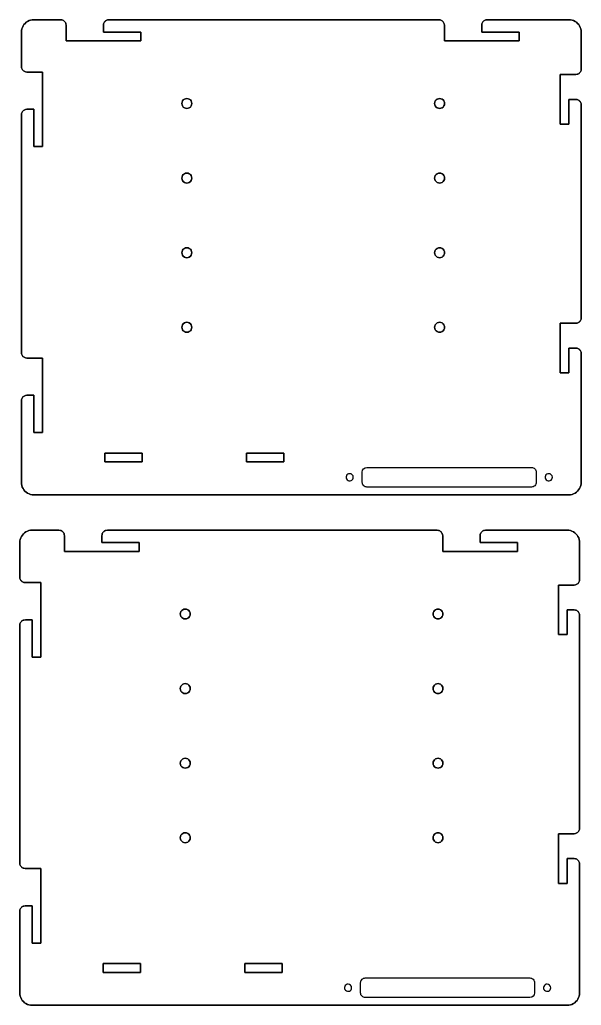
# Model space of a CAD drawing. Extents: x 15 to 490, y 13 to 409.
# Drawn here: x 14.7 to 240.3, y 13 to 409.3 of the extents above; entities that cross this region are included whole.
import ezdxf

# ---------------------------------------------------------------- set-up
doc = ezdxf.new("R2010")
doc.units = 0
doc.layers.add('Layer_1', color=7, linetype='CONTINUOUS')

msp = doc.modelspace()

# ---------------------------------------------------------------- linework, layer by layer
at = {"layer": 'Layer_1', "color": 5}
for points in [[(17.290352, 408.264335), (16.80085, 407.83509)], [(17.831726, 408.626014), (17.290352, 408.264335)], [(18.415627, 408.913932), (17.831726, 408.626014)], [(19.032166, 409.123191), (18.415627, 408.913932)], [(19.670746, 409.25019), (19.032166, 409.123191)], [(20.320412, 409.292776), (19.670746, 409.25019)], [(31.070847, 409.292776), (20.320412, 409.292776)], [(31.653214, 409.216102), (31.070847, 409.292776)], [(31.931931, 409.121497), (31.653214, 409.216102)], [(32.195908, 408.991324), (31.931931, 409.121497)], [(32.440659, 408.827811), (32.195908, 408.991324)], [(32.661942, 408.633765), (32.440659, 408.827811)], [(32.856003, 408.412482), (32.661942, 408.633765)], [(33.019547, 408.167776), (32.856003, 408.412482)], [(48.622452, 408.167776), (48.785934, 408.412482)], [(48.785934, 408.412482), (48.979996, 408.633765)], [(48.979996, 408.633765), (49.201279, 408.827811)], [(49.201279, 408.827811), (49.445969, 408.991324)], [(49.445969, 408.991324), (49.709946, 409.121497)], [(49.709946, 409.121497), (49.988632, 409.216102)], [(49.988632, 409.216102), (50.570969, 409.292776)], [(50.570969, 409.292776), (183.07089, 409.292776)], [(183.65286, 409.216102), (183.07047, 409.292776)], [(183.93155, 409.121497), (183.65286, 409.216102)], [(184.19547, 408.991324), (183.93155, 409.121497)], [(184.44022, 408.827811), (184.19547, 408.991324)], [(184.66147, 408.633765), (184.44022, 408.827811)], [(184.85556, 408.412482), (184.66147, 408.633765)], [(185.01907, 408.167776), (184.85556, 408.412482)], [(200.62192, 408.167776), (200.78543, 408.412482)], [(200.78543, 408.412482), (200.97952, 408.633765)], [(200.97952, 408.633765), (201.20078, 408.827811)], [(201.20078, 408.827811), (201.44547, 408.991324)], [(201.44547, 408.991324), (201.70944, 409.121497)], [(201.70944, 409.121497), (201.98813, 409.216102)], [(201.98813, 409.216102), (202.57047, 409.292776)], [(202.57047, 409.292776), (235.32047, 409.292776)], [(235.32047, 409.292776), (235.9761, 409.249793)], [(235.9761, 409.249793), (236.62045, 409.121605)], [(236.62045, 409.121605), (237.24258, 408.910407)], [(237.24258, 408.910407), (237.83188, 408.619787)], [(237.83188, 408.619787), (238.37814, 408.254751)], [(238.37814, 408.254751), (238.87204, 407.821508)], [(15.339996, 390.505468), (15.342659, 404.315818)], [(15.385323, 404.96546), (15.342659, 404.315818)], [(15.512428, 405.60398), (15.385323, 404.96546)], [(15.721779, 406.220464), (15.512428, 405.60398)], [(16.009766, 406.804343), (15.721779, 406.220464)], [(16.371529, 407.345649), (16.009766, 406.804343)], [(16.80085, 407.83509), (16.371529, 407.345649)], [(33.149734, 407.903814), (33.019547, 408.167776)], [(33.244308, 407.625113), (33.149734, 407.903814)], [(33.320969, 407.042777), (33.244308, 407.625113)], [(33.320969, 400.792778), (33.320969, 407.042777)], [(48.320999, 407.042777), (48.39769, 407.625113)], [(48.320999, 407.042777), (48.320999, 404.292777)], [(48.320999, 404.292777), (63.320908, 404.292777)], [(48.39769, 407.625113), (48.492294, 407.903814)], [(48.492294, 407.903814), (48.622452, 408.167776)], [(63.320908, 404.292777), (63.320908, 400.792778)], [(185.1492, 407.903814), (185.01907, 408.167776)], [(185.2438, 407.625113), (185.1492, 407.903814)], [(185.32047, 407.042777), (185.2438, 407.625113)], [(185.32047, 400.792778), (185.32047, 407.042777)], [(200.32047, 407.042777), (200.39719, 407.625113)], [(200.32047, 407.042777), (200.32047, 404.292777)], [(215.32047, 404.292777), (200.32047, 404.292777)], [(200.39719, 407.625113), (200.49179, 407.903814)], [(200.49179, 407.903814), (200.62192, 408.167776)], [(215.32047, 400.792778), (215.32047, 404.292777)], [(238.87204, 407.821508), (239.30521, 407.32752)], [(239.30521, 407.32752), (239.6702, 406.781196)], [(239.6702, 406.781196), (239.96072, 406.191916)], [(239.96072, 406.191916), (240.17191, 405.569755)], [(240.17191, 405.569755), (240.30002, 404.925344)], [(240.30002, 404.925344), (240.34293, 404.269736)], [(240.34293, 404.269736), (240.3428, 389.505468)], [(63.320908, 400.792778), (33.320969, 400.792778)], [(185.32047, 400.792778), (215.32047, 400.792778)], [(15.416573, 389.923147), (15.339996, 390.505468)], [(15.511147, 389.644461), (15.416573, 389.923147)], [(15.641266, 389.380499), (15.511147, 389.644461)], [(15.804756, 389.135763), (15.641266, 389.380499)], [(15.998787, 388.914513), (15.804756, 389.135763)], [(16.220039, 388.720436), (15.998787, 388.914513)], [(16.46476, 388.556923), (16.220039, 388.720436)], [(16.728676, 388.42675), (16.46476, 388.556923)], [(17.007385, 388.332146), (16.728676, 388.42675)], [(240.04129, 388.38047), (240.17154, 388.644432)], [(240.17154, 388.644432), (240.26614, 388.923119)], [(240.26614, 388.923119), (240.3428, 389.505468)], [(17.589699, 388.25547), (17.007385, 388.332146)], [(23.8367, 388.25547), (17.589699, 388.25547)], [(23.839386, 358.292778), (23.8367, 388.25547)], [(231.82047, 387.25547), (231.82047, 367.292778)], [(238.09247, 387.25547), (231.82047, 387.25547)], [(238.09274, 387.25547), (238.67508, 387.33213)], [(238.67508, 387.33213), (238.95377, 387.426735)], [(238.95377, 387.426735), (239.21774, 387.556923)], [(239.21774, 387.556923), (239.46243, 387.720421)], [(239.46243, 387.720421), (239.68375, 387.914482)], [(239.68375, 387.914482), (239.87778, 388.13575)], [(239.87778, 388.13575), (240.04129, 388.38047)], [(80.088959, 376.605476), (79.88916, 376.123116)], [(80.406769, 377.019676), (80.088959, 376.605476)], [(80.820984, 377.337532), (80.406769, 377.019676)], [(81.303345, 377.537315), (80.820984, 377.337532)], [(81.820984, 377.605476), (81.303345, 377.537315)], [(82.338623, 377.537315), (81.820984, 377.605476)], [(82.820984, 377.337532), (82.338623, 377.537315)], [(83.235199, 377.019676), (82.820984, 377.337532)], [(83.55304, 376.605476), (83.235199, 377.019676)], [(83.752838, 376.123116), (83.55304, 376.605476)], [(181.68893, 376.605476), (181.48911, 376.123116)], [(182.00674, 377.019676), (181.68893, 376.605476)], [(182.42099, 377.337532), (182.00674, 377.019676)], [(182.90335, 377.537315), (182.42099, 377.337532)], [(183.42099, 377.605476), (182.90335, 377.537315)], [(183.93863, 377.537315), (183.42099, 377.605476)], [(184.42099, 377.337532), (183.93863, 377.537315)], [(184.83517, 377.019676), (184.42099, 377.337532)], [(185.15305, 376.605476), (184.83517, 377.019676)], [(185.35281, 376.123116), (185.15305, 376.605476)], [(235.32047, 377.25547), (238.09042, 377.25547)], [(235.32047, 367.292778), (235.32047, 377.25547)], [(238.09042, 377.25547), (238.67276, 377.178795)], [(238.67276, 377.178795), (238.95139, 377.08419)], [(238.95139, 377.08419), (239.21536, 376.954033)], [(239.21536, 376.954033), (239.46005, 376.790504)], [(239.46005, 376.790504), (239.6813, 376.596443)], [(239.6813, 376.596443), (239.87534, 376.37516)], [(15.996559, 372.596382), (15.802498, 372.375114)], [(16.217873, 372.790398), (15.996559, 372.596382)], [(16.462616, 372.95388), (16.217873, 372.790398)], [(16.726601, 373.084023), (16.462616, 372.95388)], [(17.005318, 373.178581), (16.726601, 373.084023)], [(17.587692, 373.255165), (17.005318, 373.178581)], [(17.587692, 373.255165), (20.337776, 373.25486)], [(20.337776, 373.25486), (20.33979, 358.292778)], [(79.88916, 376.123116), (79.820984, 375.605476)], [(79.820984, 375.605476), (79.88916, 375.087837)], [(79.88916, 375.087837), (80.088959, 374.605476)], [(80.088959, 374.605476), (80.406769, 374.191261)], [(80.406769, 374.191261), (80.820984, 373.873421)], [(80.820984, 373.873421), (81.303345, 373.673622)], [(81.303345, 373.673622), (81.820984, 373.605476)], [(81.820984, 373.605476), (82.338623, 373.673622)], [(82.338623, 373.673622), (82.820984, 373.873421)], [(82.820984, 373.873421), (83.235199, 374.191261)], [(83.235199, 374.191261), (83.55304, 374.605476)], [(83.55304, 374.605476), (83.752838, 375.087837)], [(83.820984, 375.605476), (83.752838, 376.123116)], [(83.752838, 375.087837), (83.820984, 375.605476)], [(181.48911, 376.123116), (181.42099, 375.605476)], [(181.42099, 375.605476), (181.48911, 375.087837)], [(181.48911, 375.087837), (181.68893, 374.605476)], [(181.68893, 374.605476), (182.00674, 374.191261)], [(182.00674, 374.191261), (182.42099, 373.873421)], [(182.42099, 373.873421), (182.90335, 373.673622)], [(182.90335, 373.673622), (183.42099, 373.605476)], [(183.42099, 373.605476), (183.93863, 373.673622)], [(183.93863, 373.673622), (184.42099, 373.873421)], [(184.42099, 373.873421), (184.83517, 374.191261)], [(184.83517, 374.191261), (185.15305, 374.605476)], [(185.15305, 374.605476), (185.35281, 375.087837)], [(185.42099, 375.605476), (185.35281, 376.123116)], [(185.35281, 375.087837), (185.42099, 375.605476)], [(239.87534, 376.37516), (240.03885, 376.130455)], [(240.03885, 376.130455), (240.16904, 375.866478)], [(240.16904, 375.866478), (240.26358, 375.587791)], [(240.26358, 375.587791), (240.34018, 375.00547)], [(240.34018, 375.00547), (240.32968, 289.49205)], [(15.324409, 275.50533), (15.337349, 371.005455)], [(15.414101, 371.587807), (15.337349, 371.005455)], [(15.508736, 371.866478), (15.414101, 371.587807)], [(15.638962, 372.130424), (15.508736, 371.866478)], [(15.802498, 372.375114), (15.638962, 372.130424)], [(231.82047, 367.292778), (235.32047, 367.292778)], [(20.33979, 358.292778), (23.83979, 358.292778)], [(79.88916, 346.1231), (79.820984, 345.605461)], [(79.820984, 345.605461), (79.88916, 345.087822)], [(80.088959, 346.605461), (79.88916, 346.1231)], [(79.88916, 345.087822), (80.088959, 344.605461)], [(80.406769, 347.019676), (80.088959, 346.605461)], [(80.820984, 347.337517), (80.406769, 347.019676)], [(81.303345, 347.537315), (80.820984, 347.337517)], [(81.820984, 347.605461), (81.303345, 347.537315)], [(82.338623, 347.537315), (81.820984, 347.605461)], [(82.820984, 347.337517), (82.338623, 347.537315)], [(83.235199, 347.019676), (82.820984, 347.337517)], [(83.55304, 346.605461), (83.235199, 347.019676)], [(83.752838, 346.1231), (83.55304, 346.605461)], [(83.55304, 344.605461), (83.752838, 345.087822)], [(83.820984, 345.605461), (83.752838, 346.1231)], [(83.752838, 345.087822), (83.820984, 345.605461)], [(181.48911, 346.1231), (181.42099, 345.605461)], [(181.42099, 345.605461), (181.48911, 345.087822)], [(181.68893, 346.605461), (181.48911, 346.1231)], [(181.48911, 345.087822), (181.68893, 344.605461)], [(182.00674, 347.019676), (181.68893, 346.605461)], [(182.42099, 347.337517), (182.00674, 347.019676)], [(182.90335, 347.537315), (182.42099, 347.337517)], [(183.42099, 347.605461), (182.90335, 347.537315)], [(183.93863, 347.537315), (183.42099, 347.605461)], [(184.42099, 347.337517), (183.93863, 347.537315)], [(184.83517, 347.019676), (184.42099, 347.337517)], [(185.15305, 346.605461), (184.83517, 347.019676)], [(185.35281, 346.1231), (185.15305, 346.605461)], [(185.15305, 344.605461), (185.35281, 345.087822)], [(185.42099, 345.605461), (185.35281, 346.1231)], [(185.35281, 345.087822), (185.42099, 345.605461)], [(80.088959, 344.605461), (80.406769, 344.191246)], [(80.406769, 344.191246), (80.820984, 343.873436)], [(80.820984, 343.873436), (81.303345, 343.673607)], [(81.303345, 343.673607), (81.820984, 343.605461)], [(81.820984, 343.605461), (82.338623, 343.673607)], [(82.338623, 343.673607), (82.820984, 343.873436)], [(82.820984, 343.873436), (83.235199, 344.191246)], [(83.235199, 344.191246), (83.55304, 344.605461)], [(181.68893, 344.605461), (182.00674, 344.191246)], [(182.00674, 344.191246), (182.42099, 343.873436)], [(182.42099, 343.873436), (182.90335, 343.673607)], [(182.90335, 343.673607), (183.42099, 343.605461)], [(183.42099, 343.605461), (183.93863, 343.673607)], [(183.93863, 343.673607), (184.42099, 343.873436)], [(184.42099, 343.873436), (184.83517, 344.191246)], [(184.83517, 344.191246), (185.15305, 344.605461)], [(80.820984, 317.33755), (80.406769, 317.01968)], [(81.303345, 317.53732), (80.820984, 317.33755)], [(81.820984, 317.60542), (81.303345, 317.53732)], [(82.338623, 317.53732), (81.820984, 317.60542)], [(82.820984, 317.33755), (82.338623, 317.53732)], [(83.235199, 317.01968), (82.820984, 317.33755)], [(182.42099, 317.33755), (182.00674, 317.01968)], [(182.90335, 317.53732), (182.42099, 317.33755)], [(183.42099, 317.60542), (182.90335, 317.53732)], [(183.93863, 317.53732), (183.42099, 317.60542)], [(184.42099, 317.33755), (183.93863, 317.53732)], [(184.83517, 317.01968), (184.42099, 317.33755)], [(79.88916, 316.12309), (79.820984, 315.60542)], [(79.820984, 315.60542), (79.88916, 315.08786)], [(80.088959, 316.60542), (79.88916, 316.12309)], [(79.88916, 315.08786), (80.088959, 314.60542)], [(80.406769, 317.01968), (80.088959, 316.60542)], [(80.088959, 314.60542), (80.406769, 314.19125)], [(80.406769, 314.19125), (80.820984, 313.87342)], [(80.820984, 313.87342), (81.303345, 313.67361)], [(81.303345, 313.67361), (81.820984, 313.60542)], [(81.820984, 313.60542), (82.338623, 313.67361)], [(82.338623, 313.67361), (82.820984, 313.87342)], [(82.820984, 313.87342), (83.235199, 314.19125)], [(83.55304, 316.60542), (83.235199, 317.01968)], [(83.235199, 314.19125), (83.55304, 314.60542)], [(83.752838, 316.12309), (83.55304, 316.60542)], [(83.55304, 314.60542), (83.752838, 315.08786)], [(83.820984, 315.60542), (83.752838, 316.12309)], [(83.752838, 315.08786), (83.820984, 315.60542)], [(181.48911, 316.12309), (181.42099, 315.60542)], [(181.42099, 315.60542), (181.48911, 315.08786)], [(181.68893, 316.60542), (181.48911, 316.12309)], [(181.48911, 315.08786), (181.68893, 314.60542)], [(182.00674, 317.01968), (181.68893, 316.60542)], [(181.68893, 314.60542), (182.00674, 314.19125)], [(182.00674, 314.19125), (182.42099, 313.87342)], [(182.42099, 313.87342), (182.90335, 313.67361)], [(182.90335, 313.67361), (183.42099, 313.60542)], [(183.42099, 313.60542), (183.93863, 313.67361)], [(183.93863, 313.67361), (184.42099, 313.87342)], [(184.42099, 313.87342), (184.83517, 314.19125)], [(185.15305, 316.60542), (184.83517, 317.01968)], [(184.83517, 314.19125), (185.15305, 314.60542)], [(185.35281, 316.12309), (185.15305, 316.60542)], [(185.15305, 314.60542), (185.35281, 315.08786)], [(185.42099, 315.60542), (185.35281, 316.12309)], [(185.35281, 315.08786), (185.42099, 315.60542)], [(240.25339, 288.91316), (240.32968, 289.49205)], [(79.88916, 286.12294), (79.820984, 285.6053)], [(79.820984, 285.6053), (79.88916, 285.08769)], [(80.088959, 286.6053), (79.88916, 286.12294)], [(80.406769, 287.01955), (80.088959, 286.6053)], [(80.820984, 287.33739), (80.406769, 287.01955)], [(81.303345, 287.53719), (80.820984, 287.33739)], [(81.820984, 287.6053), (81.303345, 287.53719)], [(82.338623, 287.53719), (81.820984, 287.6053)], [(82.820984, 287.33739), (82.338623, 287.53719)], [(83.235199, 287.01955), (82.820984, 287.33739)], [(83.55304, 286.6053), (83.235199, 287.01955)], [(83.752838, 286.12294), (83.55304, 286.6053)], [(83.820984, 285.6053), (83.752838, 286.12294)], [(83.752838, 285.08769), (83.820984, 285.6053)], [(181.48911, 286.12294), (181.42099, 285.6053)], [(181.42099, 285.6053), (181.48911, 285.08769)], [(181.68893, 286.6053), (181.48911, 286.12294)], [(182.00674, 287.01955), (181.68893, 286.6053)], [(182.42099, 287.33739), (182.00674, 287.01955)], [(182.90335, 287.53719), (182.42099, 287.33739)], [(183.42099, 287.6053), (182.90335, 287.53719)], [(183.93863, 287.53719), (183.42099, 287.6053)], [(184.42099, 287.33739), (183.93863, 287.53719)], [(184.83517, 287.01955), (184.42099, 287.33739)], [(185.15305, 286.6053), (184.83517, 287.01955)], [(185.35281, 286.12294), (185.15305, 286.6053)], [(185.42099, 285.6053), (185.35281, 286.12294)], [(185.35281, 285.08769), (185.42099, 285.6053)], [(231.82074, 267.25533), (231.82074, 287.25533)], [(231.82074, 287.25533), (238.09274, 287.25533)], [(238.09274, 287.25533), (238.67166, 287.33156)], [(238.67166, 287.33156), (238.9487, 287.42558)], [(238.9487, 287.42558), (239.21115, 287.55501)], [(239.21115, 287.55501), (239.45444, 287.71754)], [(239.45444, 287.71754), (239.67441, 287.91045)], [(239.67441, 287.91045), (239.86734, 288.13042)], [(239.86734, 288.13042), (240.02988, 288.3737)], [(240.02988, 288.3737), (240.15933, 288.63609)], [(240.15933, 288.63609), (240.25339, 288.91316)], [(79.88916, 285.08769), (80.088959, 284.6053)], [(80.088959, 284.6053), (80.406769, 284.19112)], [(80.406769, 284.19112), (80.820984, 283.87328)], [(80.820984, 283.87328), (81.303345, 283.67348)], [(81.303345, 283.67348), (81.820984, 283.6053)], [(81.820984, 283.6053), (82.338623, 283.67348)], [(82.338623, 283.67348), (82.820984, 283.87328)], [(82.820984, 283.87328), (83.235199, 284.19112)], [(83.235199, 284.19112), (83.55304, 284.6053)], [(83.55304, 284.6053), (83.752838, 285.08769)], [(181.48911, 285.08769), (181.68893, 284.6053)], [(181.68893, 284.6053), (182.00674, 284.19112)], [(182.00674, 284.19112), (182.42099, 283.87328)], [(182.42099, 283.87328), (182.90335, 283.67348)], [(182.90335, 283.67348), (183.42099, 283.6053)], [(183.42099, 283.6053), (183.93863, 283.67348)], [(183.93863, 283.67348), (184.42099, 283.87328)], [(184.42099, 283.87328), (184.83517, 284.19112)], [(184.83517, 284.19112), (185.15305, 284.6053)], [(185.15305, 284.6053), (185.35281, 285.08769)], [(15.400978, 274.92299), (15.324409, 275.50533)], [(15.495552, 274.6443), (15.400978, 274.92299)], [(15.62571, 274.38033), (15.495552, 274.6443)], [(15.789192, 274.13564), (15.62571, 274.38033)], [(15.983215, 273.91435), (15.789192, 274.13564)], [(16.204475, 273.72029), (15.983215, 273.91435)], [(16.449165, 273.55678), (16.204475, 273.72029)], [(16.713112, 273.42659), (16.449165, 273.55678)], [(235.32047, 277.25533), (238.07773, 277.25533)], [(235.32047, 267.25533), (235.32047, 277.25533)], [(238.07773, 277.25533), (238.66, 277.17867)], [(238.66, 277.17867), (238.93869, 277.08403)], [(238.93869, 277.08403), (239.20267, 276.95387)], [(239.20267, 276.95387), (239.44736, 276.79036)], [(239.44736, 276.79036), (239.66861, 276.5963)], [(239.66861, 276.5963), (239.86264, 276.37502)], [(239.86264, 276.37502), (240.02609, 276.13029)], [(240.02609, 276.13029), (240.15634, 275.86635)], [(240.15634, 275.86635), (240.25089, 275.58766)], [(240.25089, 275.58766), (240.32748, 275.00533)], [(240.327, 275.00533), (240.3226, 223.25533)], [(16.991768, 273.33199), (16.713112, 273.42659)], [(17.574142, 273.25533), (16.991768, 273.33199)], [(23.824142, 273.25533), (17.574142, 273.25533)], [(23.824142, 243.25533), (23.824142, 273.25533)], [(231.82047, 267.25533), (235.32047, 267.25533)], [(16.202248, 257.79036), (15.980972, 257.59633)], [(16.446999, 257.95387), (16.202248, 257.79036)], [(16.710976, 258.08406), (16.446999, 257.95387)], [(16.989693, 258.17867), (16.710976, 258.08406)], [(17.57209, 258.25533), (16.989693, 258.17867)], [(20.322182, 258.25533), (20.324226, 243.25533), (20.322182, 258.25533), (17.57209, 258.25533)], [(15.32151, 223.25533), (15.321716, 256.00533)], [(15.398506, 256.58769), (15.321762, 256.00533)], [(15.493141, 256.86638), (15.398506, 256.58769)], [(15.623329, 257.13033), (15.493141, 256.86638)], [(15.786865, 257.37505), (15.623329, 257.13033)], [(15.980972, 257.59633), (15.786865, 257.37505)], [(20.324226, 243.25533), (23.824226, 243.25533)], [(48.820969, 235.00578), (48.820969, 231.50578)], [(63.820908, 235.00578), (48.820969, 235.00578)], [(63.820908, 235.00578), (63.820908, 231.50578)], [(105.82043, 235.00578), (120.82043, 235.00578), (105.82043, 235.00578), (105.82043, 231.50578)], [(120.82043, 235.00578), (120.82043, 231.50578)], [(63.820908, 231.50578), (48.820969, 231.50578)], [(120.82043, 231.50578), (105.82043, 231.50578)], [(147.27245, 226.748367)], [(154.21311, 229.2545)], [(227.27243, 226.748367)], [(15.32148, 223.25581), (15.364243, 222.60316)], [(15.364243, 222.60316), (15.491798, 221.96172)], [(15.491798, 221.96172), (15.702042, 221.34239)], [(239.94144, 221.34233), (240.15176, 221.96169)], [(240.15176, 221.96169), (240.27945, 222.60313)], [(240.27945, 222.60313), (240.3223, 223.25581)], [(15.702042, 221.34239), (15.99128, 220.75581)], [(15.99128, 220.75581), (16.354622, 220.21202)], [(16.354622, 220.21202), (16.785866, 219.72029)], [(16.785866, 219.72029), (17.277573, 219.28905)], [(17.277573, 219.28905), (17.821388, 218.92567)], [(17.821388, 218.92567), (18.407936, 218.6364)], [(18.407936, 218.6364), (19.02729, 218.42616)], [(19.02729, 218.42616), (19.6688, 218.29857)], [(19.6688, 218.29857), (20.321449, 218.25581)], [(235.32211, 218.25508), (20.321419, 218.25508)], [(235.32162, 218.25581), (235.97427, 218.29857)], [(235.97427, 218.29857), (236.61581, 218.42616)], [(236.61581, 218.42616), (237.23514, 218.6364)], [(237.23514, 218.6364), (237.82175, 218.92564)], [(237.82175, 218.92564), (238.36563, 219.28902)], [(238.36563, 219.28902), (238.85739, 219.72023)], [(238.85739, 219.72023), (239.28867, 220.21196)], [(239.28867, 220.21196), (239.65207, 220.75575)], [(239.65207, 220.75575), (239.94144, 221.34233)], [(16.146357, 202.55368), (15.717036, 202.06424)], [(16.635859, 202.98293), (16.146357, 202.55368)], [(17.17724, 203.3446), (16.635859, 202.98293)], [(17.761133, 203.63252), (17.17724, 203.3446)], [(18.37768, 203.84178), (17.761133, 203.63252)], [(19.01626, 203.96878), (18.37768, 203.84178)], [(19.665918, 204.01137), (19.01626, 203.96878)], [(30.416346, 204.01137), (19.665918, 204.01137)], [(30.998713, 203.93469), (30.416346, 204.01137)], [(31.27743, 203.84009), (30.998713, 203.93469)], [(31.541407, 203.70992), (31.27743, 203.84009)], [(31.786158, 203.5464), (31.541407, 203.70992)], [(32.007442, 203.35236), (31.786158, 203.5464)], [(32.201504, 203.13107), (32.007442, 203.35236)], [(32.365047, 202.88637), (32.201504, 203.13107)], [(32.495235, 202.62241), (32.365047, 202.88637)], [(32.589809, 202.3437), (32.495235, 202.62241)], [(32.66647, 201.76137), (32.589809, 202.3437)], [(47.6665, 201.76137), (47.743191, 202.3437)], [(47.743191, 202.3437), (47.837795, 202.62241)], [(47.837795, 202.62241), (47.967953, 202.88637)], [(47.967953, 202.88637), (48.131435, 203.13107)], [(48.131435, 203.13107), (48.325497, 203.35236)], [(48.325497, 203.35236), (48.54678, 203.5464)], [(48.54678, 203.5464), (48.79147, 203.70992)], [(48.79147, 203.70992), (49.055447, 203.84009)], [(49.055447, 203.84009), (49.334133, 203.93469)], [(49.334133, 203.93469), (49.91647, 204.01137)], [(49.91647, 204.01137), (182.41641, 204.01137)], [(182.99838, 203.93469), (182.41599, 204.01137)], [(183.27707, 203.84009), (182.99838, 203.93469)], [(183.54099, 203.70992), (183.27707, 203.84009)], [(183.78574, 203.5464), (183.54099, 203.70992)], [(184.00699, 203.35236), (183.78574, 203.5464)], [(184.20108, 203.13107), (184.00699, 203.35236)], [(184.36459, 202.88637), (184.20108, 203.13107)], [(184.49472, 202.62241), (184.36459, 202.88637)], [(184.58932, 202.3437), (184.49472, 202.62241)], [(184.66599, 201.76137), (184.58932, 202.3437)], [(199.66599, 201.76137), (199.74271, 202.3437)], [(199.74271, 202.3437), (199.83731, 202.62241)], [(199.83731, 202.62241), (199.96744, 202.88637)], [(199.96744, 202.88637), (200.13095, 203.13107)], [(200.13095, 203.13107), (200.32504, 203.35236)], [(200.32504, 203.35236), (200.5463, 203.5464)], [(200.5463, 203.5464), (200.79099, 203.70992)], [(200.79099, 203.70992), (201.05496, 203.84009)], [(201.05496, 203.84009), (201.33365, 203.93469)], [(201.33365, 203.93469), (201.91599, 204.01137)], [(201.91599, 204.01137), (234.66599, 204.01137)], [(234.66599, 204.01137), (235.32162, 203.96838)], [(235.32162, 203.96838), (235.96597, 203.84019)], [(235.96597, 203.84019), (236.5881, 203.629)], [(236.5881, 203.629), (237.1774, 203.33838)], [(237.1774, 203.33838), (237.72366, 202.97334)], [(237.72366, 202.97334), (238.21756, 202.5401)], [(238.21756, 202.5401), (238.65073, 202.04611)], [(14.685512, 185.22404), (14.688167, 199.03441)], [(14.73083, 199.68405), (14.688167, 199.03441)], [(14.857936, 200.32257), (14.73083, 199.68405)], [(15.067286, 200.93906), (14.857936, 200.32257)], [(15.355281, 201.52293), (15.067286, 200.93906)], [(15.717036, 202.06424), (15.355281, 201.52293)], [(32.66647, 195.51137), (32.66647, 201.76137)], [(47.6665, 201.76137), (47.6665, 199.01137)], [(47.6665, 199.01137), (62.666409, 199.01137)], [(62.666409, 199.01137), (62.666409, 195.51137)], [(184.66599, 195.51137), (184.66599, 201.76137)], [(199.66599, 201.76137), (199.66599, 199.01137)], [(214.66599, 199.01137), (199.66599, 199.01137)], [(214.66599, 195.51137), (214.66599, 199.01137)], [(238.65073, 202.04611), (239.01572, 201.49979)], [(239.01572, 201.49979), (239.30624, 200.91051)], [(239.30624, 200.91051), (239.51743, 200.28835)], [(239.51743, 200.28835), (239.64554, 199.64394)], [(239.64554, 199.64394), (239.68845, 198.98833)], [(239.68845, 198.98833), (239.68832, 184.22404)], [(62.666409, 195.51137), (32.66647, 195.51137)], [(184.66599, 195.51137), (214.66599, 195.51137)], [(14.76208, 184.64172), (14.685512, 185.22404)], [(14.856654, 184.36304), (14.76208, 184.64172)], [(14.986781, 184.09908), (14.856654, 184.36304)], [(15.150264, 183.85434), (14.986781, 184.09908)], [(15.344295, 183.63309), (15.150264, 183.85434)], [(15.565547, 183.43901), (15.344295, 183.63309)], [(15.810267, 183.2755), (15.565547, 183.43901)], [(16.074183, 183.14532), (15.810267, 183.2755)], [(16.3529, 183.05072), (16.074183, 183.14532)], [(16.935205, 182.97404), (16.3529, 183.05072)], [(23.182205, 182.97404), (16.935205, 182.97404)], [(23.184891, 153.01135), (23.182205, 182.97404)], [(238.56326, 182.2755), (238.80795, 182.439)], [(238.80795, 182.439), (239.02927, 182.63306)], [(239.02927, 182.63306), (239.2233, 182.85432)], [(239.2233, 182.85432), (239.38681, 183.09904)], [(239.38681, 183.09904), (239.51706, 183.36301)], [(239.51706, 183.36301), (239.61166, 183.64169)], [(239.61166, 183.64169), (239.68832, 184.22404)], [(231.16599, 181.97404), (231.16599, 162.01135)], [(237.43799, 181.97404), (231.16599, 181.97404)], [(237.43826, 181.97404), (238.0206, 182.0507)], [(238.0206, 182.0507), (238.29929, 182.14531)], [(238.29929, 182.14531), (238.56326, 182.2755)], [(79.234673, 170.84169), (79.166496, 170.32405)], [(79.434471, 171.32405), (79.234673, 170.84169)], [(79.752281, 171.73825), (79.434471, 171.32405)], [(80.166496, 172.05611), (79.752281, 171.73825)], [(80.648857, 172.25589), (80.166496, 172.05611)], [(81.166496, 172.32405), (80.648857, 172.25589)], [(81.684135, 172.25589), (81.166496, 172.32405)], [(82.166496, 172.05611), (81.684135, 172.25589)], [(82.580711, 171.73825), (82.166496, 172.05611)], [(82.898552, 171.32405), (82.580711, 171.73825)], [(83.098351, 170.84169), (82.898552, 171.32405)], [(83.166496, 170.32405), (83.098351, 170.84169)], [(180.83463, 170.84169), (180.76651, 170.32405)], [(181.03445, 171.32405), (180.83463, 170.84169)], [(181.35226, 171.73825), (181.03445, 171.32405)], [(181.76651, 172.05611), (181.35226, 171.73825)], [(182.24887, 172.25589), (181.76651, 172.05611)], [(182.76651, 172.32405), (182.24887, 172.25589)], [(183.28415, 172.25589), (182.76651, 172.32405)], [(183.76651, 172.05611), (183.28415, 172.25589)], [(184.18069, 171.73825), (183.76651, 172.05611)], [(184.49857, 171.32405), (184.18069, 171.73825)], [(184.69833, 170.84169), (184.49857, 171.32405)], [(184.76651, 170.32405), (184.69833, 170.84169)], [(234.66599, 171.97404), (237.43594, 171.97404)], [(234.66599, 162.01135), (234.66599, 171.97404)], [(237.43594, 171.97404), (238.01828, 171.89737)], [(238.01828, 171.89737), (238.29691, 171.80276)], [(238.29691, 171.80276), (238.56088, 171.67261)], [(238.56088, 171.67261), (238.80557, 171.50908)], [(238.80557, 171.50908), (239.02682, 171.31502)], [(239.02682, 171.31502), (239.22086, 171.09373)], [(239.22086, 171.09373), (239.38437, 170.84903)], [(239.38437, 170.84903), (239.51456, 170.58505)], [(239.51456, 170.58505), (239.6091, 170.30637)], [(14.854243, 166.58505), (14.759608, 166.30638)], [(14.984462, 166.849), (14.854243, 166.58505)], [(15.148005, 167.09369), (14.984462, 166.849)], [(15.342067, 167.31496), (15.148005, 167.09369)], [(15.56338, 167.50897), (15.342067, 167.31496)], [(15.808131, 167.67245), (15.56338, 167.50897)], [(16.072107, 167.8026), (15.808131, 167.67245)], [(16.350824, 167.89716), (16.072107, 167.8026)], [(16.933191, 167.97374), (16.350824, 167.89716)], [(16.933191, 167.97374), (19.683283, 167.97343)], [(19.683283, 167.97343), (19.685297, 153.01135)], [(79.166496, 170.32405), (79.234673, 169.80641)], [(79.234673, 169.80641), (79.434471, 169.32405)], [(79.434471, 169.32405), (79.752281, 168.90984)], [(79.752281, 168.90984), (80.166496, 168.592)], [(80.166496, 168.592), (80.648857, 168.3922)], [(80.648857, 168.3922), (81.166496, 168.32405)], [(81.166496, 168.32405), (81.684135, 168.3922)], [(81.684135, 168.3922), (82.166496, 168.592)], [(82.166496, 168.592), (82.580711, 168.90984)], [(82.580711, 168.90984), (82.898552, 169.32405)], [(82.898552, 169.32405), (83.098351, 169.80641)], [(83.098351, 169.80641), (83.166496, 170.32405)], [(180.76651, 170.32405), (180.83463, 169.80641)], [(180.83463, 169.80641), (181.03445, 169.32405)], [(181.03445, 169.32405), (181.35226, 168.90984)], [(181.35226, 168.90984), (181.76651, 168.592)], [(181.76651, 168.592), (182.24887, 168.3922)], [(182.24887, 168.3922), (182.76651, 168.32405)], [(182.76651, 168.32405), (183.28415, 168.3922)], [(183.28415, 168.3922), (183.76651, 168.592)], [(183.76651, 168.592), (184.18069, 168.90984)], [(184.18069, 168.90984), (184.49857, 169.32405)], [(184.49857, 169.32405), (184.69833, 169.80641)], [(184.69833, 169.80641), (184.76651, 170.32405)], [(239.6091, 170.30637), (239.6857, 169.72404)], [(239.6857, 169.72404), (239.6752, 84.21072)], [(14.669917, 70.224), (14.682857, 165.72403)], [(14.759608, 166.30638), (14.682857, 165.72403)], [(231.16599, 162.01135), (234.66599, 162.01135)], [(19.685297, 153.01135), (23.185297, 153.01135)], [(79.234673, 140.84167), (79.166496, 140.32404)], [(79.166496, 140.32404), (79.234673, 139.8064)], [(79.434471, 141.32404), (79.234673, 140.84167)], [(79.234673, 139.8064), (79.434471, 139.32404)], [(79.752281, 141.73825), (79.434471, 141.32404)], [(79.434471, 139.32404), (79.752281, 138.90982)], [(80.166496, 142.05609), (79.752281, 141.73825)], [(79.752281, 138.90982), (80.166496, 138.59201)], [(80.648857, 142.25589), (80.166496, 142.05609)], [(81.166496, 142.32404), (80.648857, 142.25589)], [(81.684135, 142.25589), (81.166496, 142.32404)], [(82.166496, 142.05609), (81.684135, 142.25589)], [(82.580711, 141.73825), (82.166496, 142.05609)], [(82.166496, 138.59201), (82.580711, 138.90982)], [(82.898552, 141.32404), (82.580711, 141.73825)], [(82.580711, 138.90982), (82.898552, 139.32404)], [(83.098351, 140.84167), (82.898552, 141.32404)], [(82.898552, 139.32404), (83.098351, 139.8064)], [(83.166496, 140.32404), (83.098351, 140.84167)], [(83.098351, 139.8064), (83.166496, 140.32404)], [(180.83463, 140.84167), (180.76651, 140.32404)], [(180.76651, 140.32404), (180.83463, 139.8064)], [(181.03445, 141.32404), (180.83463, 140.84167)], [(180.83463, 139.8064), (181.03445, 139.32404)], [(181.35226, 141.73825), (181.03445, 141.32404)], [(181.03445, 139.32404), (181.35226, 138.90982)], [(181.76651, 142.05609), (181.35226, 141.73825)], [(181.35226, 138.90982), (181.76651, 138.59201)], [(182.24887, 142.25589), (181.76651, 142.05609)], [(182.76651, 142.32404), (182.24887, 142.25589)], [(183.28415, 142.25589), (182.76651, 142.32404)], [(183.76651, 142.05609), (183.28415, 142.25589)], [(184.18069, 141.73825), (183.76651, 142.05609)], [(183.76651, 138.59201), (184.18069, 138.90982)], [(184.49857, 141.32404), (184.18069, 141.73825)], [(184.18069, 138.90982), (184.49857, 139.32404)], [(184.69833, 140.84167), (184.49857, 141.32404)], [(184.49857, 139.32404), (184.69833, 139.8064)], [(184.76651, 140.32404), (184.69833, 140.84167)], [(184.69833, 139.8064), (184.76651, 140.32404)], [(80.166496, 138.59201), (80.648857, 138.39218)], [(80.648857, 138.39218), (81.166496, 138.32404)], [(81.166496, 138.32404), (81.684135, 138.39218)], [(81.684135, 138.39218), (82.166496, 138.59201)], [(181.76651, 138.59201), (182.24887, 138.39218)], [(182.24887, 138.39218), (182.76651, 138.32404)], [(182.76651, 138.32404), (183.28415, 138.39218)], [(183.28415, 138.39218), (183.76651, 138.59201)], [(79.434471, 111.32404), (79.234673, 110.84167)], [(79.752281, 111.73828), (79.434471, 111.32404)], [(80.166496, 112.05612), (79.752281, 111.73828)], [(80.648857, 112.25592), (80.166496, 112.05612)], [(81.166496, 112.32404), (80.648857, 112.25592)], [(81.684135, 112.25592), (81.166496, 112.32404)], [(82.166496, 112.05612), (81.684135, 112.25592)], [(82.580711, 111.73828), (82.166496, 112.05612)], [(82.898552, 111.32404), (82.580711, 111.73828)], [(83.098351, 110.84167), (82.898552, 111.32404)], [(181.03445, 111.32404), (180.83463, 110.84167)], [(181.35226, 111.73828), (181.03445, 111.32404)], [(181.76651, 112.05612), (181.35226, 111.73828)], [(182.24887, 112.25592), (181.76651, 112.05612)], [(182.76651, 112.32404), (182.24887, 112.25592)], [(183.28415, 112.25592), (182.76651, 112.32404)], [(183.76651, 112.05612), (183.28415, 112.25592)], [(184.18069, 111.73828), (183.76651, 112.05612)], [(184.49857, 111.32404), (184.18069, 111.73828)], [(184.69833, 110.84167), (184.49857, 111.32404)], [(79.234673, 110.84167), (79.166496, 110.32404)], [(79.166496, 110.32404), (79.234673, 109.80643)], [(79.234673, 109.80643), (79.434471, 109.32404)], [(79.434471, 109.32404), (79.752281, 108.90985)], [(79.752281, 108.90985), (80.166496, 108.59201)], [(80.166496, 108.59201), (80.648857, 108.39221)], [(80.648857, 108.39221), (81.166496, 108.32404)], [(81.166496, 108.32404), (81.684135, 108.39221)], [(81.684135, 108.39221), (82.166496, 108.59201)], [(82.166496, 108.59201), (82.580711, 108.90985)], [(82.580711, 108.90985), (82.898552, 109.32404)], [(82.898552, 109.32404), (83.098351, 109.80643)], [(83.166496, 110.32404), (83.098351, 110.84167)], [(83.098351, 109.80643), (83.166496, 110.32404)], [(180.83463, 110.84167), (180.76651, 110.32404)], [(180.76651, 110.32404), (180.83463, 109.80643)], [(180.83463, 109.80643), (181.03445, 109.32404)], [(181.03445, 109.32404), (181.35226, 108.90985)], [(181.35226, 108.90985), (181.76651, 108.59201)], [(181.76651, 108.59201), (182.24887, 108.39221)], [(182.24887, 108.39221), (182.76651, 108.32404)], [(182.76651, 108.32404), (183.28415, 108.39221)], [(183.28415, 108.39221), (183.76651, 108.59201)], [(183.76651, 108.59201), (184.18069, 108.90985)], [(184.18069, 108.90985), (184.49857, 109.32404)], [(184.49857, 109.32404), (184.69833, 109.80643)], [(184.76651, 110.32404), (184.69833, 110.84167)], [(184.69833, 109.80643), (184.76651, 110.32404)], [(239.3754, 83.09238), (239.50485, 83.35477)], [(239.50485, 83.35477), (239.59891, 83.63184)], [(239.59891, 83.63184), (239.6752, 84.21072)], [(79.234673, 80.84161), (79.166496, 80.32397)], [(79.166496, 80.32397), (79.234673, 79.80637)], [(79.434471, 81.32397), (79.234673, 80.84161)], [(79.234673, 79.80637), (79.434471, 79.32397)], [(79.752281, 81.73822), (79.434471, 81.32397)], [(79.434471, 79.32397), (79.752281, 78.90979)], [(80.166496, 82.05606), (79.752281, 81.73822)], [(80.648857, 82.25586), (80.166496, 82.05606)], [(81.166496, 82.32397), (80.648857, 82.25586)], [(81.684135, 82.25586), (81.166496, 82.32397)], [(82.166496, 82.05606), (81.684135, 82.25586)], [(82.580711, 81.73822), (82.166496, 82.05606)], [(82.898552, 81.32397), (82.580711, 81.73822)], [(82.580711, 78.90979), (82.898552, 79.32397)], [(83.098351, 80.84161), (82.898552, 81.32397)], [(82.898552, 79.32397), (83.098351, 79.80637)], [(83.166496, 80.32397), (83.098351, 80.84161)], [(83.098351, 79.80637), (83.166496, 80.32397)], [(180.83463, 80.84161), (180.76651, 80.32397)], [(180.76651, 80.32397), (180.83463, 79.80637)], [(181.03445, 81.32397), (180.83463, 80.84161)], [(180.83463, 79.80637), (181.03445, 79.32397)], [(181.35226, 81.73822), (181.03445, 81.32397)], [(181.03445, 79.32397), (181.35226, 78.90979)], [(181.76651, 82.05606), (181.35226, 81.73822)], [(182.24887, 82.25586), (181.76651, 82.05606)], [(182.76651, 82.32397), (182.24887, 82.25586)], [(183.28415, 82.25586), (182.76651, 82.32397)], [(183.76651, 82.05606), (183.28415, 82.25586)], [(184.18069, 81.73822), (183.76651, 82.05606)], [(184.49857, 81.32397), (184.18069, 81.73822)], [(184.18069, 78.90979), (184.49857, 79.32397)], [(184.69833, 80.84161), (184.49857, 81.32397)], [(184.49857, 79.32397), (184.69833, 79.80637)], [(184.76651, 80.32397), (184.69833, 80.84161)], [(184.69833, 79.80637), (184.76651, 80.32397)], [(231.16626, 61.974), (231.16626, 81.974)], [(231.16626, 81.974), (237.43826, 81.974)], [(237.43826, 81.974), (238.01718, 82.05023)], [(238.01718, 82.05023), (238.29422, 82.14426)], [(238.29422, 82.14426), (238.55667, 82.27368)], [(238.55667, 82.27368), (238.79996, 82.43622)], [(238.79996, 82.43622), (239.01993, 82.62912)], [(239.01993, 82.62912), (239.21286, 82.84909)], [(239.21286, 82.84909), (239.3754, 83.09238)], [(79.752281, 78.90979), (80.166496, 78.59195)], [(80.166496, 78.59195), (80.648857, 78.39215)], [(80.648857, 78.39215), (81.166496, 78.32397)], [(81.166496, 78.32397), (81.684135, 78.39215)], [(81.684135, 78.39215), (82.166496, 78.59195)], [(82.166496, 78.59195), (82.580711, 78.90979)], [(181.35226, 78.90979), (181.76651, 78.59195)], [(181.76651, 78.59195), (182.24887, 78.39215)], [(182.24887, 78.39215), (182.76651, 78.32397)], [(182.76651, 78.32397), (183.28415, 78.39215)], [(183.28415, 78.39215), (183.76651, 78.59195)], [(183.76651, 78.59195), (184.18069, 78.90979)], [(234.66599, 71.974), (237.42325, 71.974)], [(234.66599, 61.974), (234.66599, 71.974)], [(237.42325, 71.974), (238.00552, 71.89734)], [(238.00552, 71.89734), (238.28421, 71.8027)], [(238.28421, 71.8027), (238.54819, 71.67255)], [(238.54819, 71.67255), (238.79288, 71.50903)], [(238.79288, 71.50903), (239.01413, 71.31497)], [(14.746486, 69.64166), (14.669917, 70.224)], [(14.84106, 69.36298), (14.746486, 69.64166)], [(14.971217, 69.099), (14.84106, 69.36298)], [(15.1347, 68.85431), (14.971217, 69.099)], [(15.328731, 68.63303), (15.1347, 68.85431)], [(15.549983, 68.43896), (15.328731, 68.63303)], [(15.794673, 68.27545), (15.549983, 68.43896)], [(16.058619, 68.14526), (15.794673, 68.27545)], [(16.337275, 68.05066), (16.058619, 68.14526)], [(16.919641, 67.974), (16.337275, 68.05066)], [(23.169641, 67.974), (16.919641, 67.974)], [(23.169641, 37.974), (23.169641, 67.974)], [(239.01413, 71.31497), (239.20816, 71.09369)], [(239.20816, 71.09369), (239.37161, 70.84897)], [(239.37161, 70.84897), (239.50186, 70.58502)], [(239.50186, 70.58502), (239.59641, 70.30634)], [(239.59641, 70.30634), (239.673, 69.724)], [(239.67252, 69.724), (239.66812, 17.974)], [(231.16599, 61.974), (234.66599, 61.974)], [(14.838649, 51.58505), (14.744014, 51.30637)], [(14.968837, 51.849), (14.838649, 51.58505)], [(15.13238, 52.09372), (14.968837, 51.849)], [(15.326472, 52.315), (15.13238, 52.09372)], [(15.547755, 52.50903), (15.326472, 52.315)], [(15.792506, 52.67255), (15.547755, 52.50903)], [(16.056482, 52.80273), (15.792506, 52.67255)], [(16.335199, 52.89734), (16.056482, 52.80273)], [(16.917597, 52.974), (16.335199, 52.89734)], [(19.667688, 52.974), (19.669733, 37.974), (19.667688, 52.974), (16.917597, 52.974)], [(14.667018, 17.974), (14.667232, 50.724)], [(14.744014, 51.30637), (14.667262, 50.724)], [(19.669733, 37.974), (23.169733, 37.974)], [(48.16647, 29.72446), (48.16647, 26.22446)], [(63.166409, 29.72446), (48.16647, 29.72446)], [(63.166409, 29.72446), (63.166409, 26.22446)], [(105.16595, 29.72446), (120.16595, 29.72446), (105.16595, 29.72446), (105.16595, 26.22446)], [(120.16595, 29.72446), (120.16595, 26.22446)], [(63.166409, 26.22446), (48.16647, 26.22446)], [(120.16595, 26.22446), (105.16595, 26.22446)], [(153.55862, 23.97318)], [(146.61795, 21.467037)], [(226.61795, 21.467037)], [(14.666987, 17.97449), (14.709743, 17.32184)], [(14.709743, 17.32184), (14.837306, 16.68039)], [(14.837306, 16.68039), (15.047542, 16.06107)], [(15.047542, 16.06107), (15.336787, 15.47449)], [(238.99759, 15.47443), (239.28696, 16.061)], [(239.28696, 16.061), (239.49728, 16.68036)], [(239.49728, 16.68036), (239.62497, 17.32181)], [(239.62497, 17.32181), (239.66782, 17.97449)], [(15.336787, 15.47449), (15.70013, 14.93069)], [(15.70013, 14.93069), (16.131372, 14.43896)], [(16.131372, 14.43896), (16.623072, 14.00772)], [(16.623072, 14.00772), (17.166895, 13.64435)], [(17.166895, 13.64435), (17.753443, 13.35507)], [(17.753443, 13.35507), (18.372797, 13.14484)], [(18.372797, 13.14484), (19.014307, 13.01724)], [(19.014307, 13.01724), (19.666956, 12.97449)], [(234.66763, 12.97375), (19.666925, 12.97375)], [(234.66714, 12.97449), (235.31979, 13.01724)], [(235.31979, 13.01724), (235.96133, 13.14484)], [(235.96133, 13.14484), (236.58066, 13.35507)], [(236.58066, 13.35507), (237.16727, 13.64432)], [(237.16727, 13.64432), (237.71115, 14.00769)], [(237.71115, 14.00769), (238.20291, 14.4389)], [(238.20291, 14.4389), (238.63419, 14.93063)], [(238.63419, 14.93063), (238.99759, 15.47443)]]:
    msp.add_lwpolyline(points, close=True, dxfattribs=at)
for points in [[(152.32335, 223.24618), (152.32335, 227.36474)], [(154.21311, 229.2545), (220.33185, 229.2545)], [(222.22162, 227.36474), (222.22162, 223.24618)], [(220.33185, 221.35641), (154.21311, 221.35641)], [(153.55862, 23.97318), (219.67736, 23.97318)], [(151.66885, 17.96485), (151.66885, 22.08341)], [(221.56712, 22.08341), (221.56712, 17.96485)], [(219.67736, 16.07509), (153.55862, 16.07509)]]:
    msp.add_lwpolyline(points, dxfattribs=at)
for points in [[(147.27245, 226.748367), (146.688691, 226.748367), (146.162412, 226.396719), (145.939018, 225.857396)], [(148.293015, 226.325635), (148.022344, 226.596306), (147.655236, 226.748367), (147.27245, 226.748367)], [(148.715747, 225.30507), (148.715747, 225.687856), (148.563686, 226.054964), (148.293015, 226.325635)], [(152.32335, 227.36474), (152.323352, 228.408425), (153.169425, 229.254498), (154.21311, 229.2545)], [(220.33185, 229.2545), (220.833047, 229.254502), (221.313717, 229.055403), (221.668117, 228.701005)], [(221.668117, 228.701005), (222.022518, 228.346606), (222.221619, 227.865937), (222.22162, 227.36474)], [(227.27243, 226.748367), (226.688671, 226.748367), (226.162392, 226.396719), (225.938998, 225.857396)], [(228.292995, 226.325635), (228.022324, 226.596306), (227.655216, 226.748367), (227.27243, 226.748367)], [(228.715727, 225.30507), (228.715727, 225.687856), (228.563666, 226.054964), (228.292995, 226.325635)], [(145.939018, 225.857396), (145.715623, 225.318073), (145.839105, 224.697285), (146.251885, 224.284505)], [(146.251885, 224.284505), (146.664665, 223.871725), (147.285453, 223.748243), (147.824776, 223.971638)], [(147.824776, 223.971638), (148.364099, 224.195033), (148.715747, 224.721311), (148.715747, 225.30507)], [(152.876845, 221.909913), (152.522447, 222.264313), (152.323348, 222.744983), (152.32335, 223.24618)], [(222.22162, 223.24618), (222.221622, 222.744981), (222.022522, 222.26431), (221.668121, 221.909909)], [(225.938998, 225.857396), (225.715603, 225.318073), (225.839085, 224.697285), (226.251865, 224.284505)], [(226.251865, 224.284505), (226.664645, 223.871725), (227.285433, 223.748243), (227.824756, 223.971638)], [(227.824756, 223.971638), (228.364079, 224.195033), (228.715727, 224.721311), (228.715727, 225.30507)], [(154.21311, 221.35641), (153.711913, 221.356411), (153.231244, 221.555512), (152.876845, 221.909913)], [(221.668121, 221.909909), (221.31372, 221.555508), (220.833049, 221.356408), (220.33185, 221.35641)], [(152.222349, 23.419681), (152.57675, 23.774082), (153.057421, 23.973182), (153.55862, 23.97318)], [(219.67736, 23.97318), (220.178557, 23.973179), (220.659226, 23.774078), (221.013625, 23.419677)], [(145.284518, 20.576066), (145.061123, 20.036743), (145.184605, 19.415955), (145.597385, 19.003175)], [(146.61795, 21.467037), (146.034191, 21.467037), (145.507912, 21.115389), (145.284518, 20.576066)], [(147.638515, 21.044305), (147.367844, 21.314976), (147.000736, 21.467037), (146.61795, 21.467037)], [(147.170276, 18.690308), (147.709599, 18.913703), (148.061247, 19.439981), (148.061247, 20.02374)], [(148.061247, 20.02374), (148.061247, 20.406526), (147.909186, 20.773634), (147.638515, 21.044305)], [(151.66885, 22.08341), (151.668848, 22.584609), (151.867948, 23.06528), (152.222349, 23.419681)], [(221.013625, 23.419677), (221.368023, 23.065277), (221.567122, 22.584607), (221.56712, 22.08341)], [(225.284518, 20.576066), (225.061123, 20.036743), (225.184605, 19.415955), (225.597385, 19.003175)], [(226.61795, 21.467037), (226.034191, 21.467037), (225.507912, 21.115389), (225.284518, 20.576066)], [(227.638515, 21.044305), (227.367844, 21.314976), (227.000736, 21.467037), (226.61795, 21.467037)], [(227.170276, 18.690308), (227.709599, 18.913703), (228.061247, 19.439981), (228.061247, 20.02374)], [(228.061247, 20.02374), (228.061247, 20.406526), (227.909186, 20.773634), (227.638515, 21.044305)], [(145.597385, 19.003175), (146.010165, 18.590395), (146.630953, 18.466913), (147.170276, 18.690308)], [(152.222353, 16.628585), (151.867952, 16.982984), (151.668851, 17.463653), (151.66885, 17.96485)], [(153.55862, 16.07509), (153.057423, 16.075088), (152.576753, 16.274187), (152.222353, 16.628585)], [(221.56712, 17.96485), (221.567118, 16.921165), (220.721045, 16.075092), (219.67736, 16.07509)], [(225.597385, 19.003175), (226.010165, 18.590395), (226.630953, 18.466913), (227.170276, 18.690308)]]:
    msp.add_open_spline(points, degree=3, dxfattribs=at)

doc.saveas('drawing.dxf')
